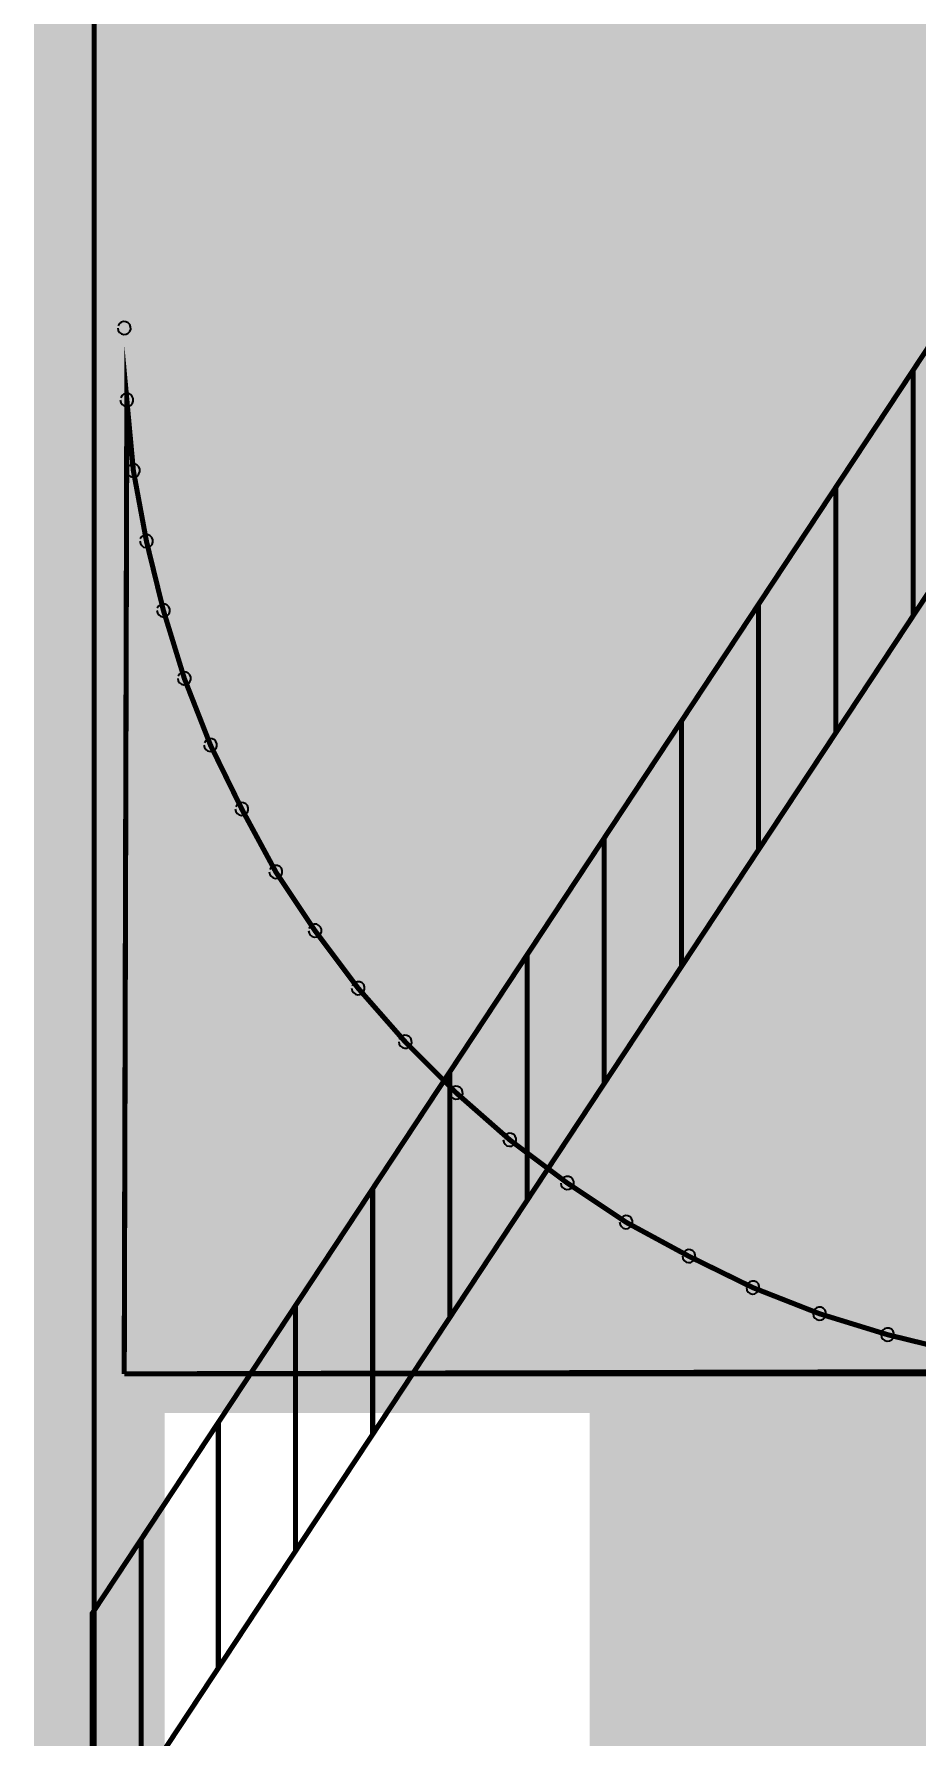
# Model space of a CAD drawing. Extents: x -57 to 2380, y -38 to 1737.
# Drawn here: x -5 to 62.5, y 458.9 to 589.1 of the extents above; entities that cross this region are included whole.
import ezdxf

# ---------------------------------------------------------------- set-up
doc = ezdxf.new("R2010")
doc.units = 9
for name, color, linetype, true_color in [('BoardOutline', 7, 'Continuous', 0xff00ff), ('BottomLayer', 7, 'Continuous', 0x0000ff), ('Document', 7, 'Continuous', 0xffffff), ('TopSilkLayer', 7, 'Continuous', 0xffff00)]:
    doc.layers.add(name, color=color, linetype=linetype, true_color=true_color)

msp = doc.modelspace()

# ---------------------------------------------------------------- hatches: boundary and pattern name
at = {"layer": 'Document'}
msp.add_hatch(color=256, dxfattribs=at).paths.add_polyline_path([(830, 1191.61), (5, 1191.61), (5, 486.61), (830, 486.61)])

# ---------------------------------------------------------------- linework, layer by layer
at = {"layer": 'BoardOutline', "const_width": 10}
msp.add_lwpolyline([(0, 1555.11), (0, 118.11)], dxfattribs=at)
at = {"layer": 'BottomLayer', "const_width": 35}
msp.add_lwpolyline([(1900, 215), (1860, 215), (1760, 115), (325, 115), (55, 385), (55, 725), (30, 750), (30, 1290), (160, 1420), (434.96, 1420), (490, 1475.04), (490, 1604.96)], dxfattribs=at)
at = {"layer": 'Document'}
for points, const_width in [([(-0.4, 1673.17), (2283.06, 1673.17), (2283.06, 836.56), (2283.06, -0.05), (-0.4, -0.05), (-0.4, 836.56), (-0.4, 1673.17)], 0.39), ([(1.9, 1186.61), (1.9, 486.61), (828.7, 486.61), (828.7, 1186.61), (1.9, 1186.61)], 6)]:
    msp.add_lwpolyline(points, close=True, dxfattribs=dict(at, const_width=const_width))
at = {"layer": 'Document', "const_width": 0.39}
for points in [[(250.62, 829.85), (56.34, 535.65), (50.43, 526.71), (44.53, 517.77), (38.62, 508.82), (20.91, 481.99), (15, 473.05), (-0.54, 449.51), (-0.54, 468.3), (203.98, 778.02)], [(1.9, 486.61), (2.1, 561.11), (2.6, 555.71), (3.6, 550.31), (4.9, 545.01), (6.5, 539.81), (8.5, 534.71), (10.9, 529.81), (13.5, 525.01), (16.5, 520.51), (19.8, 516.11), (23.4, 512.01), (27.3, 508.11), (31.4, 504.51), (35.8, 501.21), (40.3, 498.21), (45.1, 495.61), (50, 493.21), (55.1, 491.21), (60.3, 489.61), (65.6, 488.31)], [(62.25, 544.59), (62.25, 563.39)], [(56.34, 535.65), (56.34, 554.45)], [(50.43, 526.71), (50.43, 545.5)], [(44.53, 517.77), (44.53, 536.56)], [(38.62, 508.82), (38.62, 527.62)], [(32.72, 499.88), (32.72, 518.67)], [(26.81, 490.94), (26.81, 509.73)], [(20.91, 481.99), (20.91, 500.79)], [(15, 473.05), (15, 491.85)], [(76.4, 486.81), (1.9, 486.61), (65, 486.61)], [(9.1, 464.11), (9.1, 482.9)], [(3.19, 455.17), (3.19, 473.96)]]:
    msp.add_lwpolyline(points, dxfattribs=at)
at = {"layer": 'Document'}
for centre in [(1.9, 566.62), (1.9, 566.62), (1.9, 566.62), (2.1, 561.12), (2.1, 561.12), (2.1, 561.12), (2.6, 555.72), (2.6, 555.72), (2.6, 555.72), (3.6, 550.32), (3.6, 550.32), (3.6, 550.32), (4.9, 545.02), (4.9, 545.02), (4.9, 545.02), (6.5, 539.82), (6.5, 539.82), (6.5, 539.82), (8.5, 534.72), (8.5, 534.72), (8.5, 534.72), (10.9, 529.82), (10.9, 529.82), (10.9, 529.82), (13.5, 525.02), (13.5, 525.02), (13.5, 525.02), (16.5, 520.52), (16.5, 520.52), (16.5, 520.52), (19.8, 516.12), (19.8, 516.12), (19.8, 516.12), (23.4, 512.02), (23.4, 512.02), (23.4, 512.02), (27.3, 508.12), (27.3, 508.12), (27.3, 508.12), (31.4, 504.52), (31.4, 504.52), (31.4, 504.52), (35.8, 501.22), (35.8, 501.22), (35.8, 501.22), (40.3, 498.22), (40.3, 498.22), (40.3, 498.22), (45.1, 495.62), (45.1, 495.62), (45.1, 495.62), (50, 493.22), (50, 493.22), (50, 493.22), (55.1, 491.22), (55.1, 491.22), (55.1, 491.22), (60.3, 489.62), (60.3, 489.62), (60.3, 489.62)]:
    msp.add_arc(centre, 0.5, 181.0521, 160.0233, dxfattribs=at)
at = {"layer": 'TopSilkLayer', "const_width": 5}
msp.add_lwpolyline([(1.9, 1186.61), (1.9, 486.61), (828.7, 486.61), (828.7, 1186.61), (1.9, 1186.61)], close=True, dxfattribs=at)

doc.saveas('drawing.dxf')
